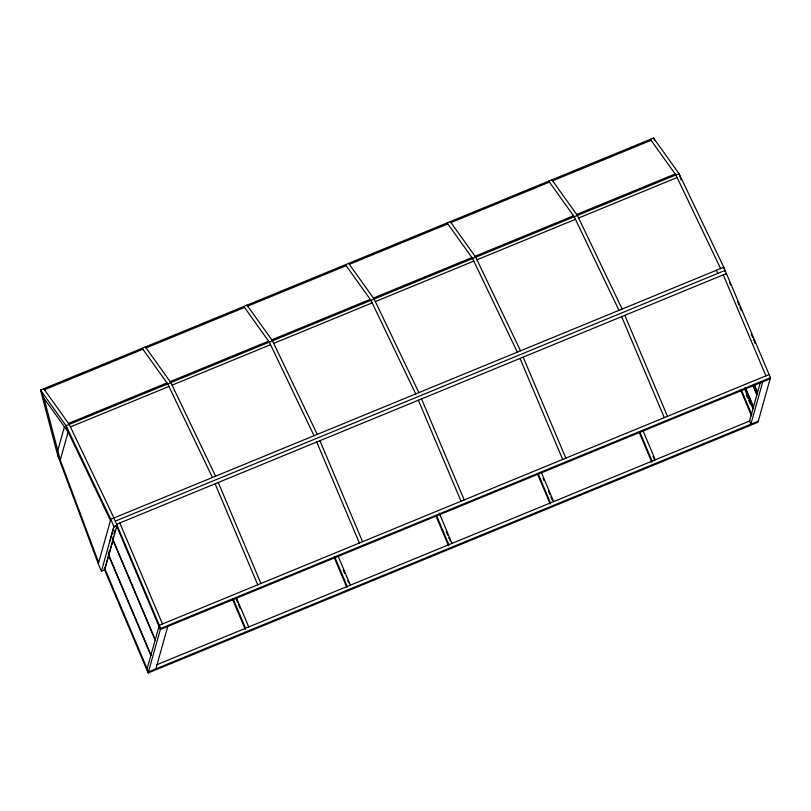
<?xml version="1.0" encoding="UTF-8"?>
<svg xmlns="http://www.w3.org/2000/svg" width="811" height="811" viewBox="0 0 811 811"><rect width="100%" height="100%" fill="white"/><g stroke="black" fill="none" stroke-linecap="round" stroke-linejoin="round"><path stroke-width="1.22" d="M57.763 450.551L64.414 426.799M155.266 639.666L113.084 539.802L104.589 569.88L101.416 571.187L98.303 563.817L110.793 519.273L66.046 425.704L40.55 390.05L653.544 138.022L679.04 173.676L723.787 267.245L770.45 377.713L757.961 422.257L148.139 672.978L104.143 568.825M101.416 571.187L113.905 526.643L117.078 525.335L104.589 569.88M108.238 554.41L109.252 550.791M112.303 539.923L113.317 536.304M113.986 533.891L115.01 530.262M146.801 669.825L159.301 625.281L769.112 374.55M148.139 672.978L160.629 628.434L113.966 517.965L69.219 424.406L43.723 388.743M155.864 668.852L167.755 626.467M723.442 268.451L723.787 267.245L110.793 519.273L113.935 526.724L109.87 541.028M724.821 271.482L725.115 270.398L115.304 521.128M726.149 274.635L726.453 273.55L116.632 524.281M760.434 382.123L749.516 421.061L750.854 424.224L762.735 381.839M44.443 389.736L142.898 349.257M146.071 347.949L244.537 307.47M247.71 306.163L346.175 265.684M349.348 264.376L447.804 223.897M450.987 222.589L549.442 182.11M552.626 180.802L651.081 140.323M68.509 423.403L166.965 382.924M170.148 381.616L268.603 341.137M271.776 339.829L370.242 299.35M373.415 298.042L471.88 257.563M475.053 256.256L573.509 215.777M576.692 214.469L675.147 173.98M70.435 426.941L168.901 386.462M172.074 385.154L270.529 344.675M273.712 343.367L372.168 302.888M375.341 301.58L473.806 261.101M476.98 259.794L575.445 219.315M578.618 218.007L677.084 177.528M113.935 526.724L117.119 525.416M160.629 628.434L770.45 377.713M770.146 378.788L160.325 629.518L116.328 525.366M156.472 664.898L749.901 420.909M758.265 421.173L148.443 671.903L104.447 567.741M650.371 139.32L675.867 174.983L720.614 268.553M551.906 179.809L577.402 215.462L622.149 309.032M548.733 181.106L574.229 216.77L618.975 310.339M450.267 221.596L475.763 257.249L520.51 350.818M447.094 222.903L472.59 258.557L517.337 352.126M348.639 263.382L374.124 299.036L418.881 392.605M345.456 264.69L370.951 300.344L415.698 393.913M247 305.169L272.496 340.823L317.243 434.392M243.827 306.477L269.313 342.13L314.06 435.7M145.362 346.956L170.857 382.61L215.604 476.179M142.189 348.264L167.684 383.917L212.431 477.486M98.303 563.817L57.723 455.397L40.55 390.05L44.027 398.282L68.134 431.999L110.448 520.49M57.723 455.397L60.267 460.08L98.638 562.611M729.586 282.765L730.559 285.087M737.432 301.337L738.902 304.824M739.875 307.146L741.355 310.623M751.158 333.848L752.628 337.325M753.612 339.647L755.082 343.134M723.28 274.858L765.939 375.858M716.397 270.276L717.735 273.439M653.544 138.022L654.416 140.08M754.098 384.282L757.545 392.453M753.966 384.759L757.413 392.909M753.054 385.124L756.987 394.44M752.943 385.681L756.866 394.967M745.644 388.165L753.51 406.808M745.035 387.546L753.378 407.294M744.67 388.996L753.003 408.734M746.323 394.724L747.803 398.201M748.776 400.522L750.246 404.01M741.497 390.304L751.787 414.685M740.696 390.223L751.483 415.759M624.815 315.347L667.483 416.337M621.642 316.645L664.3 417.645M643.032 430.783L655.288 459.807M653.027 456.248L654.497 459.725M639.859 432.091L652.115 461.114L651.811 462.199L639.058 432.01M523.176 357.134L565.845 458.134M520.003 358.432L562.672 459.431M541.393 472.57L553.66 501.593M543.056 478.297L544.039 480.619M548.449 491.071L549.919 494.548M550.902 496.869L552.372 500.357M538.22 473.877L550.476 502.901M537.429 473.796L550.172 503.986M421.548 398.921L464.206 499.921M418.364 400.228L461.033 501.218M439.268 513.201L452.021 543.38M446.324 531.692L447.794 535.179M448.777 537.5L450.247 540.978M436.582 515.664L448.838 544.688L448.544 545.773L435.791 515.583M319.909 440.708L362.568 541.707M316.726 442.015L359.395 543.015M338.126 556.143L350.382 585.167M343.215 570.001L344.685 573.478M347.625 580.443L348.608 582.764M334.456 556.295L347.209 586.475M334.152 557.37L346.905 587.559M218.271 482.494L260.939 583.494M215.097 483.802L257.756 584.802M236.488 597.93L248.744 626.954M236.183 599.015L237.653 602.502M238.637 604.824L240.107 608.301M233.315 599.238L245.571 628.261L245.267 629.346L232.514 599.157M119.815 522.973L162.474 623.973M112.952 540.268L155.134 640.132M108.765 555.069L150.968 654.974M108.633 555.535L150.836 655.44M681.128 179.971L679.04 173.676L66.046 425.704L68.134 431.999L60.267 460.08L44.027 398.282"/></g></svg>
